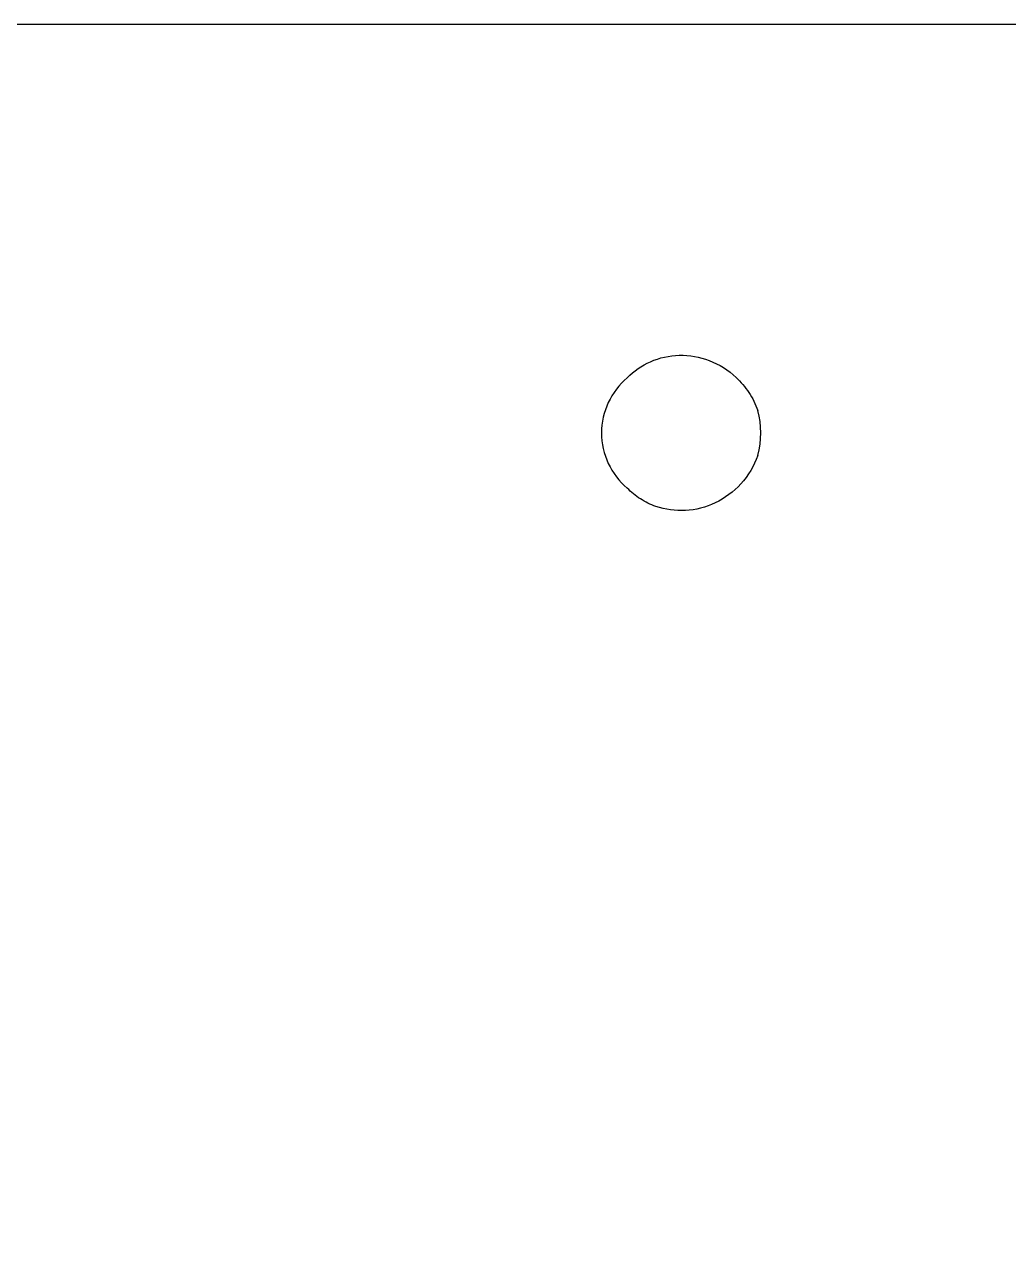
# Model space of a CAD drawing. Header units: millimetres. Extents: x 0 to 600, y 2 to 187.
# Drawn here: x 470.93 to 499.84, y 150.95 to 187 of the extents above; entities that cross this region are included whole.
import ezdxf

# ---------------------------------------------------------------- set-up
doc = ezdxf.new("R2010")
doc.units = ezdxf.units.MM
doc.layers.get('0').update_dxf_attribs({"linetype": 'CONTINUOUS'})

msp = doc.modelspace()

# ---------------------------------------------------------------- linework, layer by layer
msp.add_lwpolyline([(0, 2), (600, 2), (600, 187), (5, 187), (0, 187)], close=True)
for radius, start, end in [(2.117, 130.0753, 229.9247), (2.56, -14.9805, 14.9805)]:
    msp.add_arc((490, 175), radius, start, end)
for points, knots in [([(488.637, 176.62), (488.831, 176.821), (489.063, 176.982), (489.586, 177.211), (489.872, 177.274), (490.465, 177.289), (490.765, 177.236), (491.34, 177.017), (491.607, 176.848), (491.977, 176.501), (492.102, 176.352), (492.317, 176.025), (492.406, 175.848), (492.473, 175.662)], [0, 0, 0, 0, 0.0838652, 0.0838652, 0.1709951, 0.1709951, 0.2613883, 0.2613883, 0.3550431, 0.3550431, 0.4129913, 0.4129913, 0.4721196, 0.4721196, 0.4721196, 0.4721196]), ([(492.473, 174.338), (492.362, 174.031), (492.192, 173.748), (491.761, 173.272), (491.506, 173.082), (490.946, 172.815), (490.649, 172.738), (490.052, 172.706), (489.759, 172.746), (489.321, 172.898), (489.167, 172.973), (488.882, 173.154), (488.753, 173.26), (488.637, 173.38)], [0, 0, 0, 0, 0.0980354, 0.0980354, 0.1927994, 0.1927994, 0.2842906, 0.2842906, 0.3725078, 0.3725078, 0.4238529, 0.4238529, 0.4740226, 0.4740226, 0.4740226, 0.4740226])]:
    msp.add_open_spline(points, degree=3, knots=knots)

doc.saveas('drawing.dxf')
